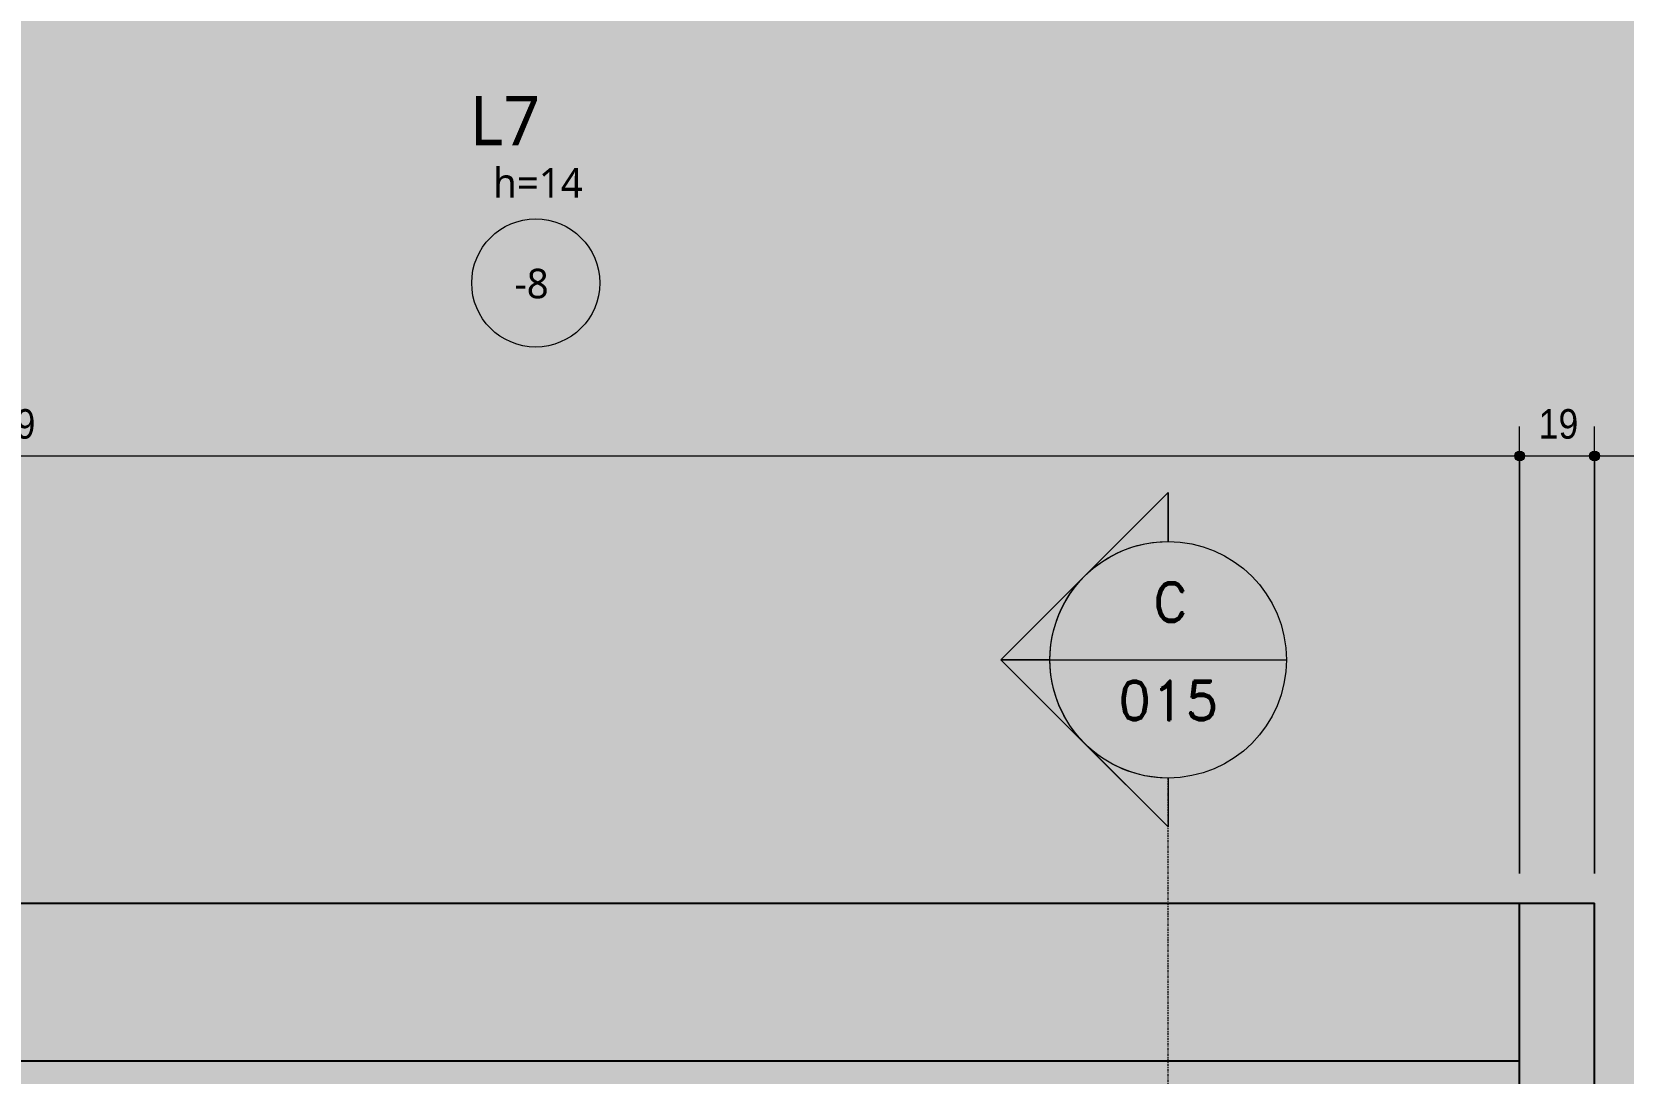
# Model space of a CAD drawing. Header units: centimetres. Extents: x -1475 to 26323, y -1238 to 84208.
# Drawn here: x 7682.7 to 8086.6, y -728.9 to -464.6 of the extents above; entities that cross this region are included whole.
import ezdxf

# ---------------------------------------------------------------- set-up
doc = ezdxf.new("R2010")
doc.units = ezdxf.units.CM
doc.linetypes.add('Centro de 6 mm', pattern=[1.32, 0.6, -0.24, 0.24, -0.24])
for name, color, linetype, lineweight in [('A-ANNO-DIMS', 7, 'Continuous', 9), ('A-ANNO-DIMS-50', 7, 'Continuous', 9), ('A-FLOR', 7, 'Continuous', 9), ('A-FLOR-IDEN', 7, 'Continuous', 9), ('G-ANNO-SYMB', 7, 'Continuous', 9), ('S-BEAM', 7, 'Continuous', 9)]:
    doc.layers.add(name, color=color, linetype=linetype, lineweight=lineweight)
doc.styles.add('Fira Sans', font='', dxfattribs={"width": 0.9, "height": 7.5})
doc.styles.add('Gadugi_3', font='gadugi.ttf', dxfattribs={"height": 7.5})
doc.styles.add('Gadugi_4', font='gadugi.ttf', dxfattribs={"height": 12.5})
doc.styles.add('RomanD', font='romand__.ttf', dxfattribs={"height": 10})
doc.styles.get('Fira Sans').set_extended_font_data('Fira Sans')
doc.dimstyles.new('PED_R80_1_5mm_ACIMA_As_ESQ__R00', dxfattribs={"dimscale": 30.48, "dimtxt": 10.229846, "dimasz": 0.328084, "dimexe": 0.246063, "dimexo": 0.246063, "dimgap": 0.049213, "dimtad": 1, "dimdec": 1, "dimrnd": 0.5, "dimdsep": 46, "dimtxsty": 'Fira Sans', "dimblk1": 'DOTSMALL', "dimblk2": 'DOTSMALL', "dimsah": 1, "dimcen": 0.09, "dimdle": 0.492126, "dimazin": 0, "dimtfac": 1, "dimtdec": 4, "dimtix": 1, "dimtmove": 0, "dimatfit": 3, "dimfxl": 1, "dimtvp": 1, "dimtolj": 1, "dimtzin": 0, "dimarcsym": 2})

# ---------------------------------------------------------------- blocks, each defined once
blk = doc.blocks.new('PED_TAG_LAJE_R01 - TÍTULO_ESPESSURA_REBAIXO-2413107-PL300 - FORMA DO DUPLEX SUPERIOR')
at = {"layer": 'A-FLOR-IDEN'}
blk.add_circle((-0.0458, -0.6673), 0.325, dxfattribs=at)
blk = doc.blocks.new('Corte - M_Cabeça do corte - Preenchida-2060824-PL300 - FORMA DO DUPLEX SUPERIOR')
at = {"layer": 'G-ANNO-SYMB'}
h = blk.add_hatch(color=256, dxfattribs=at)
edge = h.paths.add_edge_path(flags=0)
edge.add_line((-0.6, 0.8485), (-0.6, 0.6))
edge.add_arc((-0.6, 0), 0.6, 90, 135)
edge.add_line((-1.0243, 0.4243), (-0.6, 0.8485))
h = blk.add_hatch(color=256, dxfattribs=at)
edge = h.paths.add_edge_path(flags=0)
edge.add_line((-0.6, 0.8485), (-0.1757, 0.4243))
edge.add_arc((-0.6, 0), 0.6, 45, 90)
edge.add_line((-0.6, 0.6), (-0.6, 0.8485))
h = blk.add_hatch(color=256, dxfattribs=at)
edge = h.paths.add_edge_path(flags=0)
edge.add_line((-1.4485, 0), (-1.0243, 0.4243))
edge.add_arc((-0.6, 0), 0.6, 135, 180)
edge.add_line((-1.2, 0), (-1.4485, 0))
h = blk.add_hatch(color=256, dxfattribs=at)
edge = h.paths.add_edge_path(flags=0)
edge.add_line((0.2485, 0), (0, 0))
edge.add_arc((-0.6, 0), 0.6, 360, 405)
edge.add_line((-0.1757, 0.4243), (0.2485, 0))
for p, q in [((-0.6, 0.8485), (-1.4485, 0)), ((-0.6, 0.8485), (-1.0243, 0.4243)), ((-0.6, 0.8485), (0.2485, 0)), ((-0.6, 0.6), (-0.6, 0.8485)), ((-0.6, 0.8485), (-0.6, 0.6)), ((-0.1757, 0.4243), (-0.6, 0.8485)), ((-1.0243, 0.4243), (-1.4485, 0)), ((0.2485, 0), (-0.1757, 0.4243)), ((-1.4485, 0), (-1.2, 0)), ((0, 0), (0.2485, 0)), ((-1.2, 0), (-1.4485, 0)), ((0, 0), (0.2485, 0))]:
    blk.add_line(p, q, dxfattribs=at)
for start, end in [(360, 180), (90, 135), (45, 90), (135, 180), (360, 45), (180, 360)]:
    blk.add_arc((-0.6, 0), 0.6, start, end, dxfattribs=at)
blk = doc.blocks.new('DIMBLOCK49-PL300 - FORMA DO DUPLEX SUPERIOR')
at = {"layer": 'A-ANNO-DIMS-50', "true_color": 0x000032}
h = blk.add_hatch(color=178, dxfattribs=at)
edge = h.paths.add_edge_path(flags=0)
edge.add_arc((7543.02, -725.75), 1.25, 0, 360)
h = blk.add_hatch(color=178, dxfattribs=at)
edge = h.paths.add_edge_path(flags=0)
edge.add_arc((7543.02, -782.75), 1.25, 0, 360)
at = {"layer": 'A-ANNO-DIMS-50', "color": 178, "true_color": 0x000032}
for p, q in [((7548.75, -725.75), (7535.52, -725.75)), ((7543.02, -782.75), (7543.02, -725.75)), ((7543.02, -725.75), (7548.75, -725.75)), ((7678.78, -782.75), (7535.52, -782.75)), ((7543.02, -782.75), (7678.78, -782.75))]:
    blk.add_line(p, q, dxfattribs=at)
for centre in [(7543.02, -725.75), (7543.02, -782.75)]:
    blk.add_circle(centre, 1.25, dxfattribs=at)
at = {"layer": 'A-ANNO-DIMS-50', "color": 0, "insert": (7531.14, -758.84), "char_height": 7.5, "width": 11.0168, "attachment_point": 1, "rotation": 90, "line_spacing_factor": 1.049215, "style": 'Fira Sans'}
blk.add_mtext('57', dxfattribs=at)
blk = doc.blocks.new('_DotSmall')
at = {"color": 0, "linetype": 'ByBlock', "const_width": 0.5}
blk.add_lwpolyline([(-0.0625, 0, 1), (0.0625, 0, 1)], format="xyb", close=True, dxfattribs=at)
blk = doc.blocks.new('DIMBLOCK134-PL300 - FORMA DO DUPLEX SUPERIOR')
at = {"layer": 'A-ANNO-DIMS-50', "true_color": 0x000032}
h = blk.add_hatch(color=178, dxfattribs=at)
edge = h.paths.add_edge_path(flags=0)
edge.add_arc((7291.28, -572.27), 1.25, 0, 360)
h = blk.add_hatch(color=178, dxfattribs=at)
edge = h.paths.add_edge_path(flags=0)
edge.add_arc((8060.28, -572.26), 1.25, 0, 360)
at = {"layer": 'A-ANNO-DIMS-50', "color": 178, "true_color": 0x000032}
for p, q in [((7291.28, -578), (7291.28, -564.77)), ((8060.28, -678.25), (8060.28, -564.76)), ((7291.28, -572.27), (8060.28, -572.26)), ((7291.28, -572.27), (7291.28, -578)), ((8060.28, -572.26), (8060.28, -678.25))]:
    blk.add_line(p, q, dxfattribs=at)
for centre in [(7291.28, -572.27), (8060.28, -572.26)]:
    blk.add_circle(centre, 1.25, dxfattribs=at)
at = {"layer": 'A-ANNO-DIMS-50', "color": 0, "insert": (7668.5, -560.38), "char_height": 7.5, "width": 17.4694, "attachment_point": 1, "rotation": 0, "line_spacing_factor": 1.049215, "style": 'Fira Sans'}
blk.add_mtext('769', dxfattribs=at)
blk = doc.blocks.new('DIMBLOCK135-PL300 - FORMA DO DUPLEX SUPERIOR')
at = {"layer": 'A-ANNO-DIMS-50', "true_color": 0x000032}
h = blk.add_hatch(color=178, dxfattribs=at)
edge = h.paths.add_edge_path(flags=0)
edge.add_arc((8060.28, -572.26), 1.25, 0, 360)
h = blk.add_hatch(color=178, dxfattribs=at)
edge = h.paths.add_edge_path(flags=0)
edge.add_arc((8079.28, -572.26), 1.25, 0, 360)
at = {"layer": 'A-ANNO-DIMS-50', "color": 178, "true_color": 0x000032}
for p, q in [((8060.28, -678.25), (8060.28, -564.76)), ((8079.28, -678.25), (8079.28, -564.76)), ((8060.28, -572.26), (8079.28, -572.26)), ((8060.28, -572.26), (8060.28, -678.25)), ((8079.28, -572.26), (8079.28, -678.25))]:
    blk.add_line(p, q, dxfattribs=at)
for centre in [(8060.28, -572.26), (8079.28, -572.26)]:
    blk.add_circle(centre, 1.25, dxfattribs=at)
at = {"layer": 'A-ANNO-DIMS-50', "color": 0, "insert": (8065.12, -560.38), "char_height": 7.5, "width": 11.1741, "attachment_point": 1, "rotation": 0, "line_spacing_factor": 1.049215, "style": 'Fira Sans'}
blk.add_mtext('19', dxfattribs=at)
blk = doc.blocks.new('DIMBLOCK136-PL300 - FORMA DO DUPLEX SUPERIOR')
at = {"layer": 'A-ANNO-DIMS-50', "true_color": 0x000032}
h = blk.add_hatch(color=178, dxfattribs=at)
edge = h.paths.add_edge_path(flags=0)
edge.add_arc((8079.28, -572.26), 1.25, 0, 360)
h = blk.add_hatch(color=178, dxfattribs=at)
edge = h.paths.add_edge_path(flags=0)
edge.add_arc((8288.28, -572.26), 1.25, 0, 360)
at = {"layer": 'A-ANNO-DIMS-50', "color": 178, "true_color": 0x000032}
for p, q in [((8079.28, -678.25), (8079.28, -564.76)), ((8288.28, -578), (8288.28, -564.76)), ((8079.28, -572.26), (8288.28, -572.26)), ((8079.28, -572.26), (8079.28, -678.25)), ((8288.28, -572.26), (8288.28, -578))]:
    blk.add_line(p, q, dxfattribs=at)
for centre in [(8079.28, -572.26), (8288.28, -572.26)]:
    blk.add_circle(centre, 1.25, dxfattribs=at)
at = {"layer": 'A-ANNO-DIMS-50', "color": 0, "insert": (8176.17, -560.38), "char_height": 7.5, "width": 18.2563, "attachment_point": 1, "rotation": 0, "line_spacing_factor": 1.049215, "style": 'Fira Sans'}
blk.add_mtext('209', dxfattribs=at)

msp = doc.modelspace()

# ---------------------------------------------------------------- hatches: boundary and pattern name
at = {"layer": 'A-FLOR', "lineweight": 18, "true_color": 0xd9d9d9}
h = msp.add_hatch(color=254, dxfattribs=at)
h.paths.add_polyline_path([(8079.28, -782.75), (8288.28, -782.75), (8288.28, -389.75), (7277.28, -389.75), (7277.28, -685.75), (8079.28, -685.75), (8079.28, -748.02)], flags=0)
h.paths.add_polyline_path([(8269.77, -680.35), (8269.77, -670.42), (8279.69, -670.42), (8279.69, -680.35)], flags=0)
h = msp.add_hatch(color=254, dxfattribs=at)
h.paths.add_polyline_path([(8060.28, -1060.75), (8060.28, -801.75), (7705.28, -801.75), (7705.28, -1060.75), (7983.98, -1060.75)], flags=0)
h.paths.add_polyline_path([(7381.56, -1060.75), (7384.28, -1060.75), (7384.28, -998.81), (7381.56, -993.73), (7379.86, -988.1), (7379.28, -982.25), (7379.86, -976.4), (7381.56, -970.77), (7384.34, -965.58), (7388.07, -961.04), (7392.61, -957.31), (7397.8, -954.53), (7403.43, -952.83), (7409.28, -952.25), (7415.13, -952.83), (7420.76, -954.53), (7425.95, -957.31), (7430.49, -961.04), (7434.22, -965.58), (7437, -970.77), (7438.7, -976.4), (7439.28, -982.25), (7438.7, -988.1), (7437, -993.73), (7434.28, -998.92), (7434.28, -1060.75), (7686.28, -1060.75), (7686.28, -782.75), (8060.28, -782.75), (8060.28, -725.75), (7258.28, -725.75), (7258.28, -704.75), (7177.28, -704.75), (7177.28, -1060.75), (7379.86, -1060.75)], flags=0)
h.paths.add_polyline_path([(7742.31, -1011.32), (7740.95, -1011.14), (7739.69, -1010.62), (7738.6, -1009.79), (7737.77, -1008.7), (7737.25, -1007.44), (7737.07, -1006.08), (7737.25, -1004.73), (7737.77, -1003.47), (7738.6, -1002.38), (7739.69, -1001.55), (7740.95, -1001.03), (7742.31, -1000.85), (7743.66, -1001.03), (7744.93, -1001.55), (7746.01, -1002.38), (7746.84, -1003.47), (7747.37, -1004.73), (7747.55, -1006.08), (7747.37, -1007.44), (7746.78, -1008.78), (7746.01, -1009.79), (7744.93, -1010.62), (7743.66, -1011.14)], flags=0)
h.paths.add_polyline_path([(7742.25, -861.32), (7740.9, -861.14), (7739.63, -860.62), (7738.55, -859.79), (7737.71, -858.7), (7737.19, -857.44), (7737.01, -856.08), (7737.19, -854.73), (7737.71, -853.47), (7738.55, -852.38), (7739.63, -851.55), (7740.9, -851.03), (7742.25, -850.85), (7743.61, -851.03), (7744.87, -851.55), (7745.95, -852.38), (7746.79, -853.47), (7747.31, -854.73), (7747.49, -856.08), (7747.31, -857.44), (7746.79, -858.7), (7745.95, -859.79), (7744.87, -860.62), (7743.61, -861.14)], flags=0)
h.paths.add_polyline_path([(8035.24, -773), (8035.24, -758), (8050.24, -758), (8050.24, -773)], flags=0)
at = {"layer": 'S-BEAM', "true_color": 0xd9d9d9}
for points in [[(8060.28, -725.75), (8060.28, -685.75), (7318.28, -685.75), (7318.28, -725.75), (7983.98, -725.75)], [(8079.28, -801.25), (8079.28, -685.75), (8060.28, -685.75), (8060.28, -801.25), (8074.97, -801.25)]]:
    msp.add_hatch(color=254, dxfattribs=at).paths.add_polyline_path(points, flags=0)

# ---------------------------------------------------------------- linework, layer by layer
at = {"layer": 'G-ANNO-SYMB'}
msp.add_line((7941.07, -623.98), (8001.07, -623.98), dxfattribs=at)
at = {"layer": 'G-ANNO-SYMB', "linetype": 'Centro de 6 mm'}
msp.add_line((7971.07, -1160.07), (7971.07, -653.98), dxfattribs=at)
at = {"layer": 'S-BEAM', "lineweight": 25}
for p, q in [((7318.28, -685.75), (8060.28, -685.75)), ((8060.28, -685.75), (8079.28, -685.75)), ((8060.28, -801.25), (8060.28, -685.75)), ((8079.28, -782.75), (8079.28, -685.75)), ((7318.28, -725.75), (8060.28, -725.75))]:
    msp.add_line(p, q, dxfattribs=at)

# ---------------------------------------------------------------- block references
at = {"layer": 'A-FLOR-IDEN', "xscale": 49.99999999999998, "yscale": 49.99999999999998, "zscale": 49.99999999999998}
msp.add_blockref('PED_TAG_LAJE_R01 - TÍTULO_ESPESSURA_REBAIXO-2413107-PL300 - FORMA DO DUPLEX SUPERIOR', (7812.85, -495), dxfattribs=at)
at = {"layer": 'G-ANNO-SYMB', "extrusion": (0, 0, -1), "xscale": 49.99999999999998, "yscale": 49.99999999999998, "zscale": 49.99999999999998, "rotation": 270.0000000000002}
msp.add_blockref('Corte - M_Cabeça do corte - Preenchida-2060824-PL300 - FORMA DO DUPLEX SUPERIOR', (-7971.07, -653.98), dxfattribs=at)

# ---------------------------------------------------------------- texts
at = {"layer": 'A-FLOR-IDEN', "attachment_point": 1}
for s, insert, char_height, width, style in [('L7', (7793.82, -480.91), 12.5, 21.6456, 'Gadugi_4'), ('h=14', (7799.72, -499.2), 7.5, 29.6624, 'Gadugi_3'), ('-8', (7805.13, -524.76), 7.5, 12.0253, 'Gadugi_3')]:
    msp.add_mtext(s, dxfattribs=dict(at, insert=insert, char_height=char_height, width=width, style=style))
at = {"layer": 'G-ANNO-SYMB', "char_height": 10, "attachment_point": 1, "style": 'RomanD'}
for s, insert, width in [('C', (7967.18, -604.35), 12.0253), ('015', (7958.26, -629.3), 33.6709)]:
    msp.add_mtext(s, dxfattribs=dict(at, insert=insert, width=width))

# ---------------------------------------------------------------- dimensions: what is measured, and where the dimension line sits
at = {"layer": 'A-ANNO-DIMS', "color": 178, "true_color": 0x000032}
for base, p1, p2, angle, override, picture, middle in [((8060.28, -572.26), (7291.28, -570.5), (8060.28, -685.75), 0, {"dimpost": '<>', "dimfxl": 777.588679}, 'DIMBLOCK134-PL300 - FORMA DO DUPLEX SUPERIOR', (7675.78, -566.89)), ((8079.28, -572.26), (8060.28, -685.75), (8079.28, -685.75), 0, {"dimpost": '<>', "dimfxl": 19}, 'DIMBLOCK135-PL300 - FORMA DO DUPLEX SUPERIOR', (8069.78, -566.89)), ((8288.28, -572.26), (8079.28, -685.75), (8288.28, -570.5), 0, {"dimpost": '<>', "dimfxl": 238.671551}, 'DIMBLOCK136-PL300 - FORMA DO DUPLEX SUPERIOR', (8183.78, -566.89)), ((7543.02, -725.75), (7686.28, -782.75), (7541.25, -725.75), 90, {"dimpost": '<>', "dimfxl": 155.824852}, 'DIMBLOCK49-PL300 - FORMA DO DUPLEX SUPERIOR', (7537.71, -754.25))]:
    dim = msp.add_linear_dim(base=base, p1=p1, p2=p2, angle=angle, dimstyle='PED_R80_1_5mm_ACIMA_As_ESQ__R00', override=override, dxfattribs=at)
    dim.commit()
    dim.dimension.update_dxf_attribs({"geometry": picture, "text_midpoint": middle})

doc.saveas('drawing.dxf')
